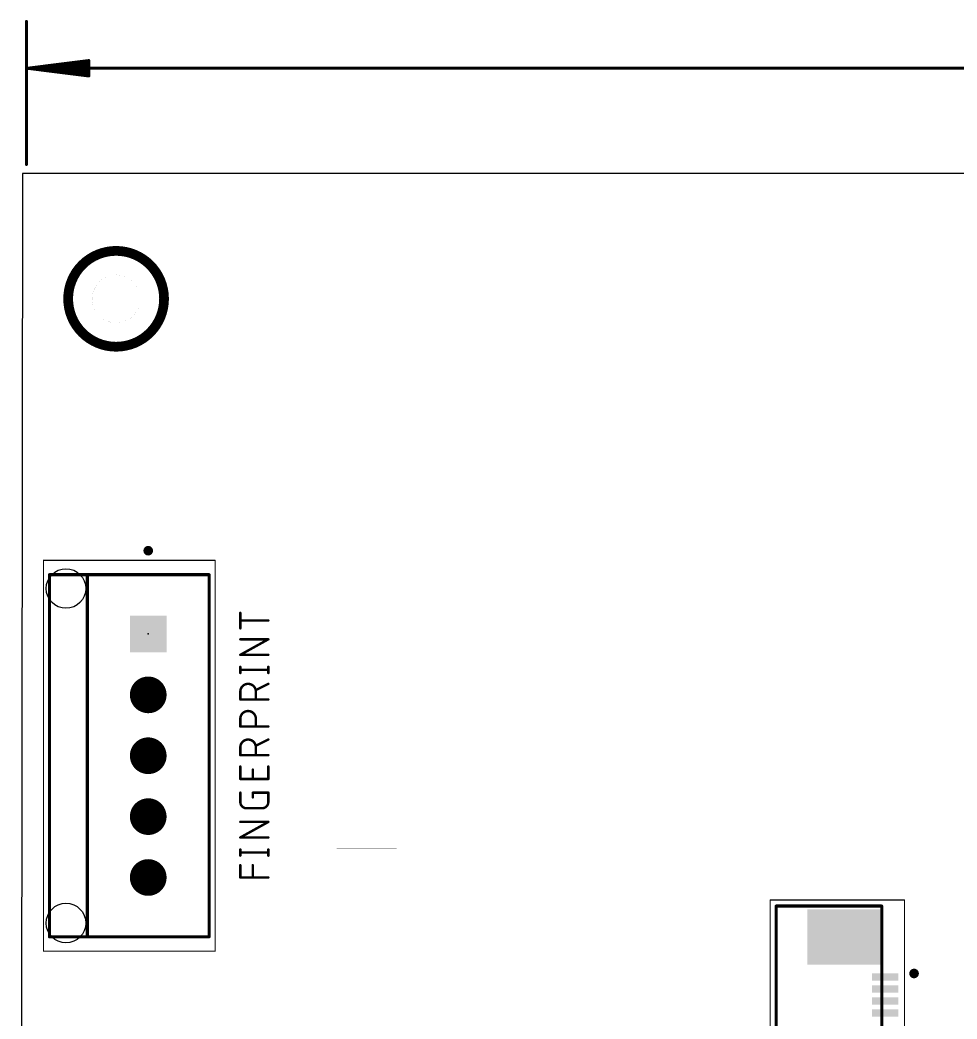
# Model space of a CAD drawing. Extents: x -68 to 70, y -45 to 46.
# Drawn here: x -60.51 to -21.43, y 3.9 to 45.58 of the extents above; entities that cross this region are included whole.
import ezdxf

# ---------------------------------------------------------------- set-up
doc = ezdxf.new("R2010")
doc.units = 0
for name, color, linetype in [('1', 12, 'CONTINUOUS'), ('17', 110, 'CONTINUOUS'), ('20', 31, 'CONTINUOUS'), ('21', 253, 'CONTINUOUS'), ('23', 53, 'CONTINUOUS'), ('25', 253, 'CONTINUOUS'), ('39', 12, 'CONTINUOUS'), ('45', 253, 'CONTINUOUS'), ('51', 253, 'CONTINUOUS')]:
    doc.layers.add(name, color=color, linetype=linetype)

# ---------------------------------------------------------------- blocks, each defined once
blk = doc.blocks.new('RECT')
blk.add_solid([(-0.5, -0.5), (0.5, -0.5), (-0.5, 0.5), (0.5, 0.5)])
blk = doc.blocks.new('SQUAREP')
blk.add_solid([(-0.5, -0.5), (0.5, -0.5), (-0.5, 0.5), (0.5, 0.5)])
blk = doc.blocks.new('ROUNDP')
at = {"const_width": 0.5}
blk.add_lwpolyline([(0, -0.25, 1), (0, 0.25, 1), (0, -0.25)], format="xyb", dxfattribs=at)

msp = doc.modelspace()

# ---------------------------------------------------------------- linework, layer by layer
at = {"layer": '20'}
for p, q in [((-60.401, 39.183), (-60.509, -38.054)), ((60.536, 39.156), (-60.401, 39.183))]:
    msp.add_line(p, q, dxfattribs=at)
at = {"layer": '20', "const_width": 0.13}
for points in [[(-60.24, 39.559), (-60.24, 45.519)], [(-60.175, 43.569), (-57.64, 43.8882)], [(-60.175, 43.569), (-57.64, 43.829)], [(-57.64, 43.8882), (-57.64, 43.2498)], [(-60.175, 43.569), (-57.64, 43.699)], [(60.695, 43.569), (-60.175, 43.569)], [(-57.64, 43.2498), (-60.175, 43.569)], [(-57.64, 43.439), (-60.175, 43.569)], [(-57.64, 43.309), (-60.175, 43.569)]]:
    msp.add_lwpolyline(points, dxfattribs=at)
at = {"layer": '20', "const_width": 0.065}
for points in [[(-60.2075, 45.519, 1), (-60.2725, 45.519)], [(-57.6075, 43.8882, 1), (-57.6725, 43.8882)], [(-57.6359, 43.856, 1), (-57.6441, 43.9205)], [(-57.6367, 43.7967, 1), (-57.6433, 43.8613)], [(-60.175, 43.6015, 1), (-60.175, 43.5365)], [(-60.1709, 43.6012, 1), (-60.1791, 43.5368)], [(-60.1767, 43.6015, 1), (-60.1733, 43.5365)], [(-60.1733, 43.6015, 1), (-60.1767, 43.5365)], [(-60.1717, 43.6013, 1), (-60.1783, 43.5367)], [(-60.1783, 43.6013, 1), (-60.1717, 43.5367)], [(-60.1791, 43.6012, 1), (-60.1709, 43.5368)], [(-57.6433, 43.2767, 1), (-57.6367, 43.3413)], [(-57.6383, 43.6665, 1), (-57.6417, 43.7315)], [(-57.6417, 43.4065, 1), (-57.6383, 43.4715)], [(-57.6725, 43.2498, 1), (-57.6075, 43.2498)], [(-57.6441, 43.2175, 1), (-57.6359, 43.282)], [(-60.2725, 39.559, 1), (-60.2075, 39.559)]]:
    msp.add_lwpolyline(points, format="xyb", dxfattribs=at)
at = {"layer": '20'}
for centre, radius in [((-56.5, 33.95), 2.1), ((-58.59, 21.864), 0.825), ((-58.59, 7.904), 0.825)]:
    msp.add_circle(centre, radius, dxfattribs=at)
at = {"layer": '21'}
for points, const_width in [([(-60.4997, 39.2, 1), (-60.5003, 39.2)], 0.0005), ([(-60.5, 39.2003, 1), (-60.5, 39.1998)], 0.0005), ([(-60.5, 38.1003, 1), (-60.5, 38.0998)], 0.0005), ([(-56.5, 32.95, 1), (-56.5, 34.95, 1), (-56.5, 32.95)], 0.001), ([(-55.16, 23.339, 1), (-55.16, 23.539, 1), (-55.16, 23.339)], 0.2), ([(-57.6683, 22.439, 1), (-57.7318, 22.439)], 0.0635), ([(-57.417, 22.4707, 1), (-57.417, 22.4073)], 0.0635), ([(-52.5883, 22.439, 1), (-52.6518, 22.439)], 0.0635), ([(-52.62, 22.4073, 1), (-52.62, 22.4707)], 0.0635), ([(-47.2998, 11, 1), (-47.3003, 11)], 0.0005), ([(-47.3, 11.0002, 1), (-47.3, 10.9998)], 0.0005), ([(-44.7998, 11, 1), (-44.8003, 11)], 0.0005), ([(-44.8, 10.9998, 1), (-44.8, 11.0002)], 0.0005), ([(-28.9343, 8.614, 1), (-28.9977, 8.614)], 0.0635), ([(-28.966, 8.6458, 1), (-28.966, 8.5823)], 0.0635), ([(-28.016, 8.5823, 1), (-28.016, 8.6458)], 0.0635), ([(-57.7318, 7.329, 1), (-57.6683, 7.329)], 0.0635), ([(-57.417, 7.3608, 1), (-57.417, 7.2973)], 0.0635), ([(-52.6518, 7.329, 1), (-52.5883, 7.329)], 0.0635), ([(-52.62, 7.2973, 1), (-52.62, 7.3608)], 0.0635), ([(-23.216, 5.699, 1), (-23.216, 5.899, 1), (-23.216, 5.699)], 0.2)]:
    msp.add_lwpolyline(points, format="xyb", dxfattribs=dict(at, const_width=const_width))
for points, const_width in [([(-60.5, -38), (-60.5, 39.2)], 0.001), ([(-60.5, 39.2), (60.5, 39.2)], 0.001), ([(-60.5, 38.1), (60.5, 38.1)], 0.001), ([(-57.7, 7.329), (-57.7, 22.439)], 0.127), ([(-52.62, 22.439), (-57.417, 22.439)], 0.127), ([(-52.62, 7.329), (-52.62, 22.439)], 0.127), ([(-47.3, -11), (-47.3, 11)], 0.001), ([(-47.3, 11), (-44.8, 11)], 0.001), ([(-44.8, 11), (-44.8, -11)], 0.001), ([(-28.966, 8.614), (-28.966, -7.816)], 0.127), ([(-28.966, 8.614), (-28.016, 8.614)], 0.127), ([(-57.417, 7.329), (-52.62, 7.329)], 0.127)]:
    msp.add_lwpolyline(points, dxfattribs=dict(at, const_width=const_width))
at = {"layer": '23'}
msp.add_point((-55.16, 19.964), dxfattribs=at)
at = {"layer": '25', "const_width": 0.1016}
for points in [[(-51.3192, 20.1991), (-51.3192, 20.8482)], [(-50.1508, 20.5236), (-51.3192, 20.5236)], [(-51.3192, 19.0942), (-50.1508, 19.7433)], [(-50.1508, 19.7433), (-51.3192, 19.7433)], [(-50.1508, 19.0942), (-51.3192, 19.0942)], [(-51.3192, 18.3364), (-51.3192, 18.5961)], [(-51.3192, 18.4663), (-50.1508, 18.4663)], [(-50.1508, 18.3364), (-50.1508, 18.5961)], [(-50.1508, 17.8838), (-50.6701, 17.6241)], [(-51.3192, 17.2347), (-51.3192, 17.5592)], [(-50.6701, 17.5592), (-50.6701, 17.2347)], [(-50.1508, 17.2347), (-51.3192, 17.2347)], [(-51.3192, 16.1012), (-51.3192, 16.4258)], [(-50.6701, 16.4258), (-50.6701, 16.1012)], [(-50.1508, 16.1012), (-51.3192, 16.1012)], [(-50.1508, 15.5597), (-50.6701, 15.3)], [(-51.3192, 14.9106), (-51.3192, 15.2351)], [(-50.6701, 15.2351), (-50.6701, 14.9106)], [(-50.1508, 14.9106), (-51.3192, 14.9106)], [(-51.3192, 13.9149), (-51.3192, 14.4342)], [(-50.7999, 13.9149), (-50.7999, 14.3043)], [(-50.1508, 14.4342), (-50.1508, 13.9149)], [(-50.1508, 13.9149), (-51.3192, 13.9149)], [(-51.3192, 12.9531), (-51.3192, 13.3425)], [(-50.7999, 13.1478), (-50.7999, 13.3425)], [(-50.7999, 13.3425), (-50.1508, 13.3425)], [(-50.1508, 13.3425), (-50.1508, 12.9531)], [(-50.4104, 12.6934), (-51.0596, 12.6934)], [(-51.3192, 11.4742), (-50.1508, 12.1233)], [(-50.1508, 12.1233), (-51.3192, 12.1233)], [(-50.1508, 11.4742), (-51.3192, 11.4742)], [(-51.3192, 10.7164), (-51.3192, 10.9761)], [(-51.3192, 10.8463), (-50.1508, 10.8463)], [(-50.1508, 10.7164), (-50.1508, 10.9761)], [(-51.3192, 9.8001), (-51.3192, 10.3194)], [(-50.7999, 9.8001), (-50.7999, 10.3194)], [(-50.1508, 9.8001), (-51.3192, 9.8001)]]:
    msp.add_lwpolyline(points, dxfattribs=at)
at = {"layer": '25'}
for points, const_width in [([(-51.2938, 20.8482, 1), (-51.3446, 20.8482)], 0.0508), ([(-51.3192, 20.549, 1), (-51.3192, 20.4982)], 0.0508), ([(-50.1508, 20.4982, 1), (-50.1508, 20.549)], 0.0508), ([(-51.3446, 20.1991, 1), (-51.2938, 20.1991)], 0.0508), ([(-51.3192, 19.7687, 1), (-51.3192, 19.7179)], 0.0508), ([(-50.1385, 19.7211, 1), (-50.1631, 19.7655)], 0.0508), ([(-50.1508, 19.7179, 1), (-50.1508, 19.7687)], 0.0508), ([(-51.3192, 19.1196, 1), (-51.3192, 19.0688)], 0.0508), ([(-51.3315, 19.1164, 1), (-51.3069, 19.072)], 0.0508), ([(-50.1508, 19.0688, 1), (-50.1508, 19.1196)], 0.0508), ([(-51.2938, 18.5961, 1), (-51.3446, 18.5961)], 0.0508), ([(-51.3192, 18.4917, 1), (-51.3192, 18.4409)], 0.0508), ([(-51.3446, 18.3364, 1), (-51.2938, 18.3364)], 0.0508), ([(-50.1254, 18.5961, 1), (-50.1762, 18.5961)], 0.0508), ([(-50.1762, 18.3364, 1), (-50.1254, 18.3364)], 0.0508), ([(-50.1508, 18.4409, 1), (-50.1508, 18.4917)], 0.0508), ([(-50.6701, 17.5592, 1), (-51.3192, 17.5592)], 0.1016), ([(-50.1394, 17.8611, 1), (-50.1622, 17.9065)], 0.0508), ([(-51.2938, 17.5592, 1), (-51.3446, 17.5592)], 0.0508), ([(-51.3446, 17.5592, 1), (-51.2938, 17.5592)], 0.0508), ([(-50.6447, 17.5592, 1), (-50.6955, 17.5592)], 0.0508), ([(-50.6955, 17.5592, 1), (-50.6447, 17.5592)], 0.0508), ([(-50.6814, 17.6468, 1), (-50.6587, 17.6014)], 0.0508), ([(-51.3192, 17.2601, 1), (-51.3192, 17.2093)], 0.0508), ([(-51.3446, 17.2347, 1), (-51.2938, 17.2347)], 0.0508), ([(-50.6955, 17.2347, 1), (-50.6447, 17.2347)], 0.0508), ([(-50.1508, 17.2093, 1), (-50.1508, 17.2601)], 0.0508), ([(-50.6701, 16.4258, 1), (-51.3192, 16.4258)], 0.1016), ([(-51.2938, 16.4258, 1), (-51.3446, 16.4258)], 0.0508), ([(-51.3446, 16.4258, 1), (-51.2938, 16.4258)], 0.0508), ([(-50.6447, 16.4258, 1), (-50.6955, 16.4258)], 0.0508), ([(-50.6955, 16.4258, 1), (-50.6447, 16.4258)], 0.0508), ([(-51.3192, 16.1266, 1), (-51.3192, 16.0758)], 0.0508), ([(-51.3446, 16.1012, 1), (-51.2938, 16.1012)], 0.0508), ([(-50.6955, 16.1012, 1), (-50.6447, 16.1012)], 0.0508), ([(-50.1508, 16.0758, 1), (-50.1508, 16.1266)], 0.0508), ([(-50.6701, 15.2351, 1), (-51.3192, 15.2351)], 0.1016), ([(-50.1394, 15.537, 1), (-50.1622, 15.5824)], 0.0508), ([(-51.2938, 15.2351, 1), (-51.3446, 15.2351)], 0.0508), ([(-51.3446, 15.2351, 1), (-51.2938, 15.2351)], 0.0508), ([(-50.6447, 15.2351, 1), (-50.6955, 15.2351)], 0.0508), ([(-50.6955, 15.2351, 1), (-50.6447, 15.2351)], 0.0508), ([(-50.6814, 15.3227, 1), (-50.6587, 15.2773)], 0.0508), ([(-51.3192, 14.936, 1), (-51.3192, 14.8852)], 0.0508), ([(-51.3446, 14.9106, 1), (-51.2938, 14.9106)], 0.0508), ([(-50.6955, 14.9106, 1), (-50.6447, 14.9106)], 0.0508), ([(-50.1508, 14.8852, 1), (-50.1508, 14.936)], 0.0508), ([(-51.2938, 14.4342, 1), (-51.3446, 14.4342)], 0.0508), ([(-50.7745, 14.3043, 1), (-50.8253, 14.3043)], 0.0508), ([(-50.1254, 14.4342, 1), (-50.1762, 14.4342)], 0.0508), ([(-51.3192, 13.9403, 1), (-51.3192, 13.8895)], 0.0508), ([(-51.3446, 13.9149, 1), (-51.2938, 13.9149)], 0.0508), ([(-50.8253, 13.9149, 1), (-50.7745, 13.9149)], 0.0508), ([(-50.1762, 13.9149, 1), (-50.1254, 13.9149)], 0.0508), ([(-50.1508, 13.8895, 1), (-50.1508, 13.9403)], 0.0508), ([(-51.2938, 13.3425, 1), (-51.3446, 13.3425)], 0.0508), ([(-50.7745, 13.3425, 1), (-50.8253, 13.3425)], 0.0508), ([(-50.7999, 13.3679, 1), (-50.7999, 13.3171)], 0.0508), ([(-50.1254, 13.3425, 1), (-50.1762, 13.3425)], 0.0508), ([(-50.1508, 13.3171, 1), (-50.1508, 13.3679)], 0.0508), ([(-51.3192, 12.9531, 0.4142), (-51.0596, 12.6934)], 0.1016), ([(-51.2938, 12.9531, 1), (-51.3446, 12.953)], 0.0508), ([(-51.3446, 12.9531, 1), (-51.2938, 12.9531)], 0.0508), ([(-50.8253, 13.1478, 1), (-50.7745, 13.1478)], 0.0508), ([(-50.4104, 12.6934, 0.4142), (-50.1508, 12.9531)], 0.1016), ([(-50.1254, 12.9531, 1), (-50.1762, 12.9531)], 0.0508), ([(-50.1762, 12.9531, 1), (-50.1254, 12.9531)], 0.0508), ([(-51.0596, 12.7188, 1), (-51.0596, 12.668)], 0.0508), ([(-51.0596, 12.668, 1), (-51.0596, 12.7188)], 0.0508), ([(-50.4104, 12.7188, 1), (-50.4104, 12.668)], 0.0508), ([(-50.4104, 12.668, 1), (-50.4104, 12.7188)], 0.0508), ([(-51.3192, 12.1487, 1), (-51.3192, 12.0979)], 0.0508), ([(-50.1385, 12.1011, 1), (-50.1631, 12.1455)], 0.0508), ([(-50.1508, 12.0979, 1), (-50.1508, 12.1487)], 0.0508), ([(-51.3192, 11.4996, 1), (-51.3192, 11.4488)], 0.0508), ([(-51.3315, 11.4964, 1), (-51.3069, 11.452)], 0.0508), ([(-50.1508, 11.4488, 1), (-50.1508, 11.4996)], 0.0508), ([(-51.2938, 10.9761, 1), (-51.3446, 10.9761)], 0.0508), ([(-51.3192, 10.8717, 1), (-51.3192, 10.8209)], 0.0508), ([(-50.1254, 10.9761, 1), (-50.1762, 10.9761)], 0.0508), ([(-50.1508, 10.8209, 1), (-50.1508, 10.8717)], 0.0508), ([(-51.3446, 10.7164, 1), (-51.2938, 10.7164)], 0.0508), ([(-50.1762, 10.7164, 1), (-50.1254, 10.7164)], 0.0508), ([(-51.2938, 10.3194, 1), (-51.3446, 10.3194)], 0.0508), ([(-50.7745, 10.3194, 1), (-50.8253, 10.3194)], 0.0508), ([(-51.3192, 9.8255, 1), (-51.3192, 9.7747)], 0.0508), ([(-51.3446, 9.8001, 1), (-51.2938, 9.8001)], 0.0508), ([(-50.8253, 9.8001, 1), (-50.7745, 9.8001)], 0.0508), ([(-50.1508, 9.7747, 1), (-50.1508, 9.8255)], 0.0508)]:
    msp.add_lwpolyline(points, format="xyb", dxfattribs=dict(at, const_width=const_width))
at = {"layer": '39', "const_width": 0.05}
for points in [[(-59.53, 23.039), (-52.37, 23.039)], [(-59.53, 6.729), (-59.53, 23.039)], [(-52.37, 23.039), (-52.37, 6.729)], [(-23.616, 8.864), (-29.216, 8.864)], [(-29.216, 8.864), (-29.216, -8.066)], [(-23.616, -8.066), (-23.616, 8.864)], [(-52.37, 6.729), (-59.53, 6.729)]]:
    msp.add_lwpolyline(points, dxfattribs=at)
at = {"layer": '39', "const_width": 0.025}
for points in [[(-59.53, 23.0515, 1), (-59.53, 23.0265)], [(-59.5175, 23.039, 1), (-59.5425, 23.039)], [(-52.3575, 23.039, 1), (-52.3825, 23.039)], [(-52.37, 23.0265, 1), (-52.37, 23.0515)], [(-29.216, 8.8765, 1), (-29.216, 8.8515)], [(-29.2035, 8.864, 1), (-29.2285, 8.864)], [(-23.6035, 8.864, 1), (-23.6285, 8.864)], [(-23.616, 8.8515, 1), (-23.616, 8.8765)], [(-59.53, 6.7415, 1), (-59.53, 6.7165)], [(-59.5425, 6.729, 1), (-59.5175, 6.729)], [(-52.3825, 6.729, 1), (-52.3575, 6.729)], [(-52.37, 6.7165, 1), (-52.37, 6.7415)]]:
    msp.add_lwpolyline(points, format="xyb", dxfattribs=at)
at = {"layer": '45', "const_width": 0.4064}
msp.add_lwpolyline([(-56.5, 31.95, 1), (-56.5, 35.95, 1), (-56.5, 31.95)], format="xyb", dxfattribs=at)
at = {"layer": '51'}
for points, const_width in [([(-55.16, 23.339, 1), (-55.16, 23.539, 1), (-55.16, 23.339)], 0.2), ([(-59.2482, 22.439, 1), (-59.3118, 22.439)], 0.0635), ([(-59.28, 22.4707, 1), (-59.28, 22.4073)], 0.0635), ([(-57.6683, 22.439, 1), (-57.7318, 22.439)], 0.0635), ([(-57.7, 22.4707, 1), (-57.7, 22.4073)], 0.0635), ([(-57.7, 22.4073, 1), (-57.7, 22.4707)], 0.0635), ([(-52.5883, 22.439, 1), (-52.6518, 22.439)], 0.0635), ([(-52.62, 22.4073, 1), (-52.62, 22.4707)], 0.0635), ([(-28.966, 8.6458, 1), (-28.966, 8.5823)], 0.0635), ([(-28.9343, 8.614, 1), (-28.9977, 8.614)], 0.0635), ([(-24.5343, 8.614, 1), (-24.5978, 8.614)], 0.0635), ([(-24.566, 8.5823, 1), (-24.566, 8.6458)], 0.0635), ([(-59.3118, 7.329, 1), (-59.2482, 7.329)], 0.0635), ([(-59.28, 7.3608, 1), (-59.28, 7.2973)], 0.0635), ([(-57.7318, 7.329, 1), (-57.6683, 7.329)], 0.0635), ([(-57.7, 7.3608, 1), (-57.7, 7.2973)], 0.0635), ([(-57.7, 7.2973, 1), (-57.7, 7.3608)], 0.0635), ([(-52.6518, 7.329, 1), (-52.5883, 7.329)], 0.0635), ([(-52.62, 7.2973, 1), (-52.62, 7.3608)], 0.0635), ([(-23.216, 5.699, 1), (-23.216, 5.899, 1), (-23.216, 5.699)], 0.2)]:
    msp.add_lwpolyline(points, format="xyb", dxfattribs=dict(at, const_width=const_width))
at = {"layer": '51', "const_width": 0.127}
for points in [[(-57.7, 22.439), (-59.28, 22.439)], [(-59.28, 22.439), (-59.28, 7.329)], [(-57.7, 22.439), (-52.62, 22.439)], [(-57.7, 7.329), (-57.7, 22.439)], [(-52.62, 22.439), (-52.62, 7.329)], [(-24.566, 8.614), (-28.966, 8.614)], [(-28.966, 8.614), (-28.966, -7.816)], [(-24.566, -7.816), (-24.566, 8.614)], [(-59.28, 7.329), (-57.7, 7.329)], [(-52.62, 7.329), (-57.7, 7.329)]]:
    msp.add_lwpolyline(points, dxfattribs=at)

# ---------------------------------------------------------------- block references
at = {"layer": '1', "xscale": 3.1, "yscale": 2.3}
msp.add_blockref('RECT', (-26.116, 7.319), dxfattribs=at)
at = {"layer": '1', "xscale": 1.1, "yscale": 0.3, "rotation": 180}
for p in [(-24.416, 5.649), (-24.416, 5.149), (-24.416, 4.649), (-24.416, 4.149)]:
    msp.add_blockref('RECT', p, dxfattribs=at)
at = {"layer": '17', "xscale": 1.53, "yscale": 1.53, "rotation": 270}
for name, p in [('SQUAREP', (-55.16, 19.964)), ('SQUAREP', (-55.16, 19.964)), ('ROUNDP', (-55.16, 17.424)), ('ROUNDP', (-55.16, 17.424)), ('ROUNDP', (-55.16, 14.884)), ('ROUNDP', (-55.16, 14.884)), ('ROUNDP', (-55.16, 12.344)), ('ROUNDP', (-55.16, 12.344)), ('ROUNDP', (-55.16, 9.804)), ('ROUNDP', (-55.16, 9.804))]:
    msp.add_blockref(name, p, dxfattribs=at)

doc.saveas('drawing.dxf')
